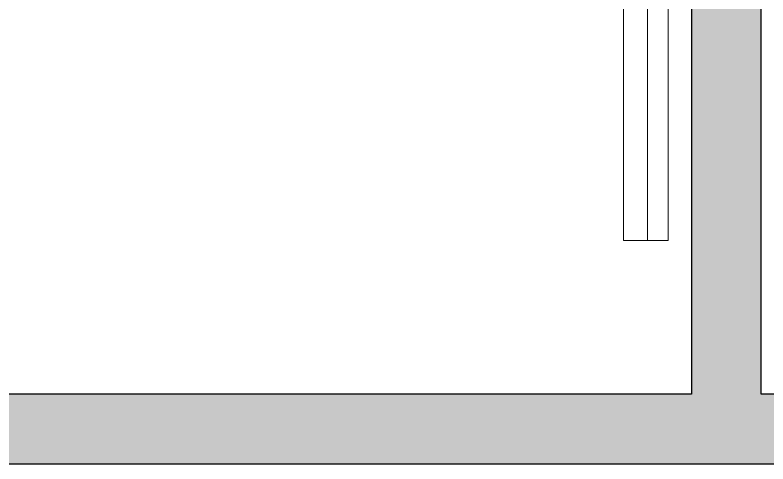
# Model space of a CAD drawing. Header units: millimetres. Extents: x 155927 to 326028, y -36033 to 97293.
# Drawn here: x 227091 to 228193, y 29758 to 30415 of the extents above; entities that cross this region are included whole.
import ezdxf

# ---------------------------------------------------------------- set-up
doc = ezdxf.new("R2010")
doc.units = ezdxf.units.MM
doc.header["$MEASUREMENT"] = 0
for name, color, linetype, lineweight in [('A-WALL-PATT', 7, 'CONTINUOUS', 9), ('I-FURN', 8, 'CONTINUOUS', 9), ('I-WALL', 7, 'CONTINUOUS', 9)]:
    doc.layers.add(name, color=color, linetype=linetype, lineweight=lineweight)

msp = doc.modelspace()

# ---------------------------------------------------------------- hatches: boundary and pattern name
at = {"layer": 'A-WALL-PATT'}
msp.add_hatch(color=256, dxfattribs=at).paths.add_polyline_path([(228183.4, 29859.6), (228183.4, 34245.6), (228081.4, 34245.6), (228081.4, 29859.6)], flags=0)
h = msp.add_hatch(color=256, dxfattribs=at)
h.paths.add_polyline_path([(230705.8, 29757.6), (230738.8, 29757.6), (230738.8, 29859.6), (229310.9, 29859.6), (229310.9, 29757.6), (230573.1, 29757.6)], flags=0)
h.paths.add_polyline_path([(228300.9, 29757.6), (228300.9, 29859.6), (226618.5, 29859.6), (226618.5, 29757.6), (227843.5, 29757.6)], flags=0)
h.paths.add_polyline_path([(225608.5, 29757.6), (225608.5, 29859.6), (223950.1, 29859.6), (223950.1, 29757.6), (225417.2, 29757.6)], flags=0)
h.paths.add_polyline_path([(222940.1, 29757.6), (222940.1, 29859.6), (222603.1, 29859.6), (222603.1, 29757.6)], flags=0)
h.paths.add_polyline_path([(221593.1, 29757.6), (221593.1, 29859.6), (220099.2, 29859.6), (220099.2, 29757.6), (220564.5, 29757.6)], flags=0)

# ---------------------------------------------------------------- linework, layer by layer
at = {"layer": 'I-FURN'}
for p, q in [((227982.1, 32485.2), (227982.1, 30085.2)), ((228017.1, 30085.2), (228017.1, 32485.2)), ((228017.1, 30085.2), (228017.1, 32485.2)), ((228047.1, 32485.2), (228047.1, 30085.2)), ((227982.1, 30085.2), (228017.1, 30085.2)), ((228047.1, 30085.2), (228017.1, 30085.2))]:
    msp.add_line(p, q, dxfattribs=at)
at = {"layer": 'I-WALL', "lineweight": 30}
for p, q in [((228081.4, 34245.6), (228081.4, 29859.6)), ((228183.4, 29859.6), (228183.4, 34245.6)), ((228081.4, 29859.6), (226618.5, 29859.6)), ((228300.9, 29859.6), (228183.4, 29859.6)), ((226618.5, 29757.6), (228300.9, 29757.6))]:
    msp.add_line(p, q, dxfattribs=at)

doc.saveas('drawing.dxf')
